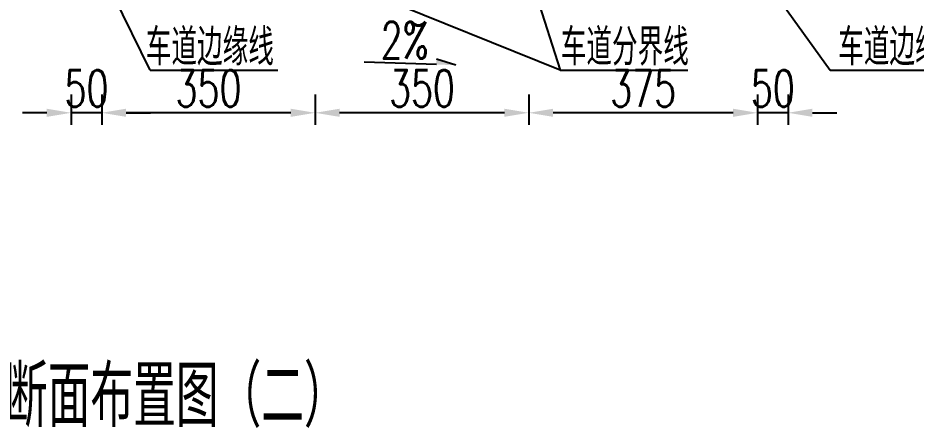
# Model space of a CAD drawing. Extents: x -941089 to 947074, y -2579987 to 8.
# Drawn here: x 2185.1 to 2258.7, y -139.1 to -105.5 of the extents above; entities that cross this region are included whole.
import ezdxf

# ---------------------------------------------------------------- set-up
doc = ezdxf.new("R2010")
doc.units = 0
doc.header["$LTSCALE"] = 5
doc.header["$PDMODE"] = 32
doc.header["$PDSIZE"] = 0.3
doc.layers.get('Defpoints').update_dxf_attribs({"linetype": 'CONTINUOUS'})
doc.layers.add('尺寸', color=2, linetype='CONTINUOUS')
doc.layers.add('文字', color=7, linetype='CONTINUOUS')
doc.layers.add('标注', color=4, linetype='CONTINUOUS', lineweight=15)
doc.styles.get("Standard").update_dxf_attribs({"font": 'simplex1.shx', "width": 0.7, "bigfont": 'hztxt.shx'})
doc.dimstyles.new('比例1：200', dxfattribs={"dimtxt": 3, "dimasz": 2, "dimexe": 1, "dimexo": 1, "dimgap": 0.5, "dimtad": 1, "dimlfac": 20, "dimzin": 13, "dimdsep": 46, "dimtxsty": 'Standard', "dimcen": -0.09, "dimclrd": 256, "dimclre": 256, "dimclrt": 4, "dimaunit": 1, "dimadec": 0, "dimazin": 0, "dimtfac": 0.0005, "dimtix": 1, "dimtmove": 2, "dimatfit": 3, "dimfxl": 0, "dimtolj": 1, "dimtzin": 13, "dimarcsym": 0})

# ---------------------------------------------------------------- blocks, each defined once
blk = doc.blocks.new('*D78')
at = {"layer": 'Defpoints', "color": 0}
for p in [(2245.676, -110.777), (2248.176, -110.777), (2245.676, -113.277)]:
    blk.add_point(p, dxfattribs=at)
at = {"layer": '标注', "lineweight": -2}
for p, q in [((2245.676, -111.777), (2245.676, -114.277)), ((2248.176, -111.777), (2248.176, -114.277)), ((2243.676, -113.277), (2241.676, -113.277)), ((2248.176, -113.277), (2245.676, -113.277)), ((2250.176, -113.277), (2252.176, -113.277))]:
    blk.add_line(p, q, dxfattribs=at)
at = {"layer": '标注'}
for points in [[(2243.676, -112.944), (2243.676, -113.61), (2245.676, -113.277)], [(2250.176, -112.944), (2250.176, -113.61), (2248.176, -113.277)]]:
    blk.add_solid(points, dxfattribs=at)
at = {"layer": '标注', "color": 4, "insert": (2246.926, -111.277), "char_height": 3, "attachment_point": 5}
blk.add_mtext('\\A1;50', dxfattribs=at)
blk = doc.blocks.new('*D79')
at = {"layer": 'Defpoints', "color": 0}
for p in [(2226.926, -110.777), (2245.676, -110.777), (2226.926, -113.277)]:
    blk.add_point(p, dxfattribs=at)
at = {"layer": '标注', "lineweight": -2}
for p, q in [((2226.926, -111.777), (2226.926, -114.277)), ((2245.676, -111.777), (2245.676, -114.277)), ((2243.676, -113.277), (2228.926, -113.277))]:
    blk.add_line(p, q, dxfattribs=at)
at = {"layer": '标注'}
for points in [[(2228.926, -112.944), (2228.926, -113.61), (2226.926, -113.277)], [(2243.676, -112.944), (2243.676, -113.61), (2245.676, -113.277)]]:
    blk.add_solid(points, dxfattribs=at)
at = {"layer": '标注', "color": 4, "insert": (2236.301, -111.277), "char_height": 3, "attachment_point": 5}
blk.add_mtext('\\A1;375', dxfattribs=at)
blk = doc.blocks.new('*D80')
at = {"layer": 'Defpoints', "color": 0}
for p in [(2209.426, -110.777), (2226.926, -110.777), (2209.426, -113.277)]:
    blk.add_point(p, dxfattribs=at)
at = {"layer": '标注', "lineweight": -2}
for p, q in [((2209.426, -111.777), (2209.426, -114.277)), ((2226.926, -111.777), (2226.926, -114.277)), ((2224.926, -113.277), (2211.426, -113.277))]:
    blk.add_line(p, q, dxfattribs=at)
at = {"layer": '标注'}
for points in [[(2211.426, -112.944), (2211.426, -113.61), (2209.426, -113.277)], [(2224.926, -112.944), (2224.926, -113.61), (2226.926, -113.277)]]:
    blk.add_solid(points, dxfattribs=at)
at = {"layer": '标注', "color": 4, "insert": (2218.176, -111.277), "char_height": 3, "attachment_point": 5}
blk.add_mtext('\\A1;350', dxfattribs=at)
blk = doc.blocks.new('*D81')
at = {"layer": 'Defpoints', "color": 0}
for p in [(2191.926, -110.777), (2209.426, -110.777), (2191.926, -113.277)]:
    blk.add_point(p, dxfattribs=at)
at = {"layer": '标注', "lineweight": -2}
for p, q in [((2191.926, -111.777), (2191.926, -114.277)), ((2209.426, -111.777), (2209.426, -114.277)), ((2207.426, -113.277), (2193.926, -113.277))]:
    blk.add_line(p, q, dxfattribs=at)
at = {"layer": '标注'}
for points in [[(2193.926, -112.944), (2193.926, -113.61), (2191.926, -113.277)], [(2207.426, -112.944), (2207.426, -113.61), (2209.426, -113.277)]]:
    blk.add_solid(points, dxfattribs=at)
at = {"layer": '标注', "color": 4, "insert": (2200.676, -111.277), "char_height": 3, "attachment_point": 5}
blk.add_mtext('\\A1;350', dxfattribs=at)
blk = doc.blocks.new('*D82')
at = {"layer": 'Defpoints', "color": 0}
for p in [(2189.426, -110.777), (2191.926, -110.777), (2189.426, -113.277)]:
    blk.add_point(p, dxfattribs=at)
at = {"layer": '标注', "lineweight": -2}
for p, q in [((2189.426, -111.777), (2189.426, -114.277)), ((2191.926, -111.777), (2191.926, -114.277)), ((2187.426, -113.277), (2185.426, -113.277)), ((2191.926, -113.277), (2189.426, -113.277)), ((2193.926, -113.277), (2195.926, -113.277))]:
    blk.add_line(p, q, dxfattribs=at)
at = {"layer": '标注'}
for points in [[(2187.426, -112.944), (2187.426, -113.61), (2189.426, -113.277)], [(2193.926, -112.944), (2193.926, -113.61), (2191.926, -113.277)]]:
    blk.add_solid(points, dxfattribs=at)
at = {"layer": '标注', "color": 4, "insert": (2190.676, -111.277), "char_height": 3, "attachment_point": 5}
blk.add_mtext('\\A1;50', dxfattribs=at)

msp = doc.modelspace()

# ---------------------------------------------------------------- linework, layer by layer
at = {"layer": '尺寸', "linetype": 'Continuous'}
for p, q in [((2245.67561, -101.48058), (2251.62604, -109.78699)), ((2195.90354, -109.78699), (2191.92561, -101.67025)), ((2229.5018, -109.78699), (2209.42561, -101.67025)), ((2226.92561, -101.67025), (2229.5018, -109.78699)), ((2195.90354, -109.78699), (2206.37347, -109.78699)), ((2229.5018, -109.78699), (2239.97173, -109.78699)), ((2251.62604, -109.78699), (2262.71088, -109.78699))]:
    msp.add_line(p, q, dxfattribs=at)
at = {"layer": '文字', "ltscale": 10}
for p, q in [((2220.95364, -109.3737), (2219.3601, -108.87831)), ((2219.35258, -109.32151), (2213.44464, -109.12893))]:
    msp.add_line(p, q, dxfattribs=at)
msp.add_solid([(2220.95364, -109.3737), (2219.3601, -108.87831), (2219.35258, -109.32151)], dxfattribs=at)

# ---------------------------------------------------------------- texts
at = {"layer": '文字', "width": 0.7}
for s, height, p in [('2%', 3, (2214.78738, -108.83031)), ('车道边缘线', 3, (2195.53903, -109.39584)), ('车道分界线', 3, (2229.54673, -109.39584)), ('车道边缘线', 3, (2252.28588, -109.39584)), ('交通工程及沿线设施横断面布置图（二）', 5, (2149.00352, -139.02491))]:
    msp.add_text(s, height=height, dxfattribs=at).set_placement(p)

# ---------------------------------------------------------------- dimensions: what is measured, and where the dimension line sits
at = {"layer": '标注'}
for base, p1, p2, picture, middle in [((2189.42561, -113.27695), (2191.92561, -110.77695), (2189.42561, -110.77695), '*D82', (2190.67561, -111.27695)), ((2191.92561, -113.27695), (2209.42561, -110.77695), (2191.92561, -110.77695), '*D81', (2200.67561, -111.27695)), ((2209.42561, -113.27695), (2226.92561, -110.77695), (2209.42561, -110.77695), '*D80', (2218.17561, -111.27695)), ((2226.92561, -113.27695), (2245.67561, -110.77695), (2226.92561, -110.77695), '*D79', (2236.30061, -111.27695)), ((2245.67561, -113.27695), (2248.17561, -110.77695), (2245.67561, -110.77695), '*D78', (2246.92561, -111.27695))]:
    dim = msp.add_linear_dim(base=base, p1=p1, p2=p2, angle=180, dimstyle='比例1：200', dxfattribs=at)
    dim.commit()
    dim.dimension.update_dxf_attribs({"geometry": picture, "text_midpoint": middle})

doc.saveas('drawing.dxf')
